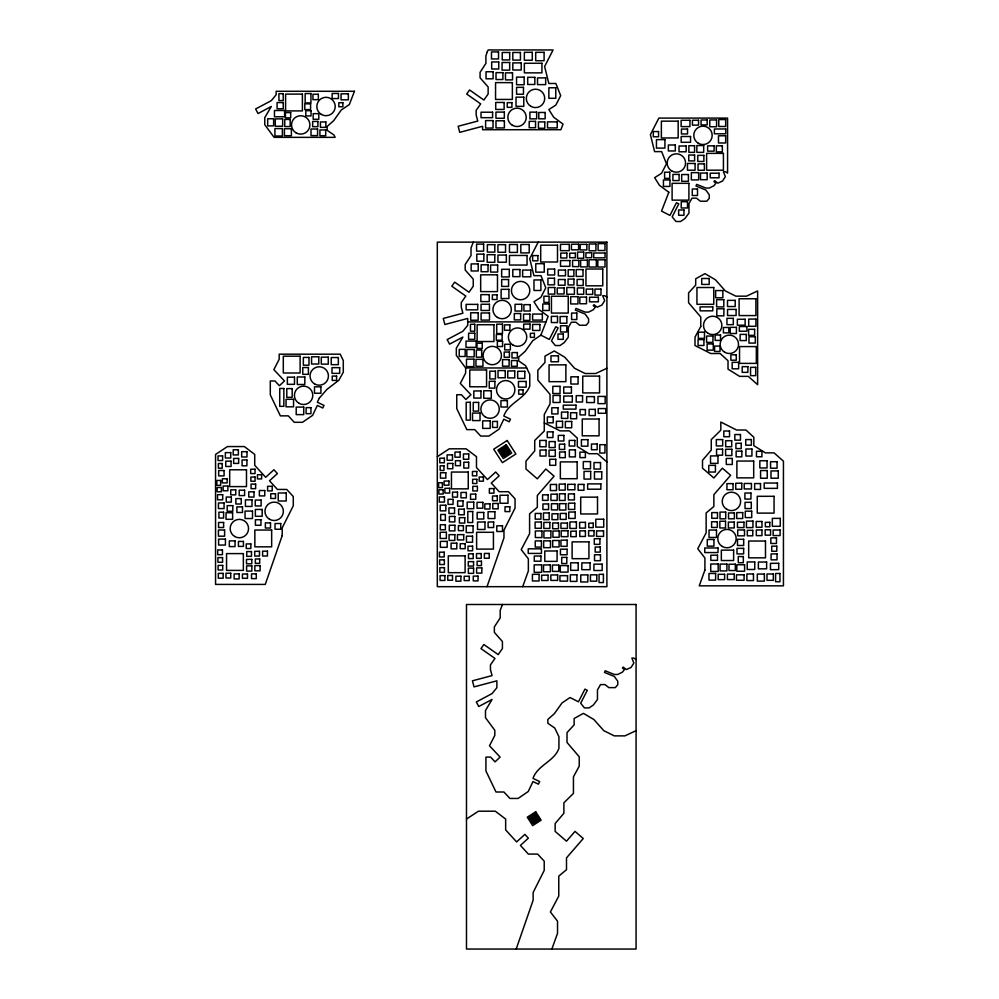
<?xml version="1.0" encoding="UTF-8"?>
<svg xmlns="http://www.w3.org/2000/svg" width="999" height="999" viewBox="0 0 999 999"><rect width="100%" height="100%" fill="white"/><g stroke="black" fill="none" stroke-linecap="round" stroke-linejoin="round"><path stroke-width="1.5" d="M503.996 453.384L505.094 453.833L503.421 452.372L504.745 452.809C502.297 453.908 504.32 450 503.646 451.898L504.732 453.171L507.042 450.986L506.818 450.162L505.269 449.463L503.334 451.386L502.772 450.162L505.656 449.675L507.042 450.986L506.555 452.185L503.996 453.384L502.072 450.699M533.778 818.581L534.702 819.605L535.889 817.382C536.9 821.802 531.805 816.595 533.466 819.842C534.153 820.391 536.113 817.694 536.226 817.244L534.677 816.545L532.742 818.468L532.167 817.232L535.064 816.757L536.451 818.069L535.963 819.267L533.404 820.466L531.48 817.781M508.029 450.886L507.654 450L506.468 450.624L507.879 450.749M504.07 453.022C505.969 452.822 503.284 449.825 503.421 452.372L506.056 452.447L503.783 452.31L503.933 451.223C502.684 453.646 505.244 449.7 506.493 451.348L505.469 451.635M537.425 817.969L535.826 816.77L533.878 817.894L535.064 816.757C536.813 817.906 530.931 820.366 533.329 818.306L532.842 819.442L534.14 819.892L532.804 819.242M535.626 819.392L535.914 818.768L534.502 819.355L533.491 820.966L534.502 820.916L534.028 817.744L537.512 818.056M506.818 450.162L504.707 452.01L505.819 451.348L504.62 450.674L504.295 453.746L504.37 452.385L504.732 453.171M506.081 451.173L506.306 452.235L506.568 450.986M532.479 818.755L535.002 819.667L535.939 818.868L535.476 818.256M505.369 451.461L504.483 450.936L504.907 452.622L505.931 452.222L505.656 449.675L504.57 450.249L507.654 450L506.418 449.7M534.253 820.753L532.929 819.704L533.154 818.443L532.817 819.455L534.14 819.892L532.867 819.679L533.154 818.443C531.93 819.505 534.74 820.516 534.378 819.018L535.889 818.431L535.064 818.606M505.094 453.833L504.045 453.296L504.732 453.908L505.094 452.272L505.956 452.485L503.434 452.36L505.569 450.974L505.294 452.522L504.383 451.498M536.226 817.244L534.915 818.868L535.951 817.856C534.89 817.781 530.706 819.605 535.464 819.517L533.703 819.592L533.329 818.306L533.041 819.305M506.643 450.287C505.956 453.171 506.006 448.838 507.305 450.624L505.194 449.912M509.34 452.572L503.821 456.143L509.04 452.51L507.742 452.06L505.581 448.726C508.279 442.619 492.057 457.617 505.706 447.352L509.34 452.572L505.656 446.865M505.556 451.76L505.594 450.961L504.782 451.423M503.346 451.998L503.971 451.173L503.808 452.11L504.945 452.535M534.24 820.479L533.778 819.455L534.14 820.254M503.521 452.622L503.746 451.361L502.772 450.162L502.622 451.96L502.522 450.561M501.91 450.811L505.581 448.713L504.945 447.839C498.439 449.413 504.72 458.641 507.742 452.06M506.943 450.074L506.243 450.412M507.33 450.974L507.992 451.061M538.748 819.655L533.216 823.226L529.645 817.706L535.177 814.123L536.013 818.044L534.652 815.733L531.243 818.218L534.353 814.922L537.15 819.143L538.748 819.655L535.052 813.948M534.602 816.995L535.976 817.394L535.689 819.03M535.826 816.77L535.976 817.719M536.276 817.07L537.062 817.082L535.651 817.494M537.075 819.467L533.404 821.553L530.656 817.307M505.282 451.81L506.493 450.299L505.681 450.899C503.871 449.637 504.258 453.359 505.794 451.448L505.569 451.61M534.178 818.493C536.226 818.656 532.317 817.219 535.339 819.305L533.853 818.78L535.464 817.731L532.167 817.232L532.03 819.043L531.918 817.644M503.471 452.597L503.746 451.361L504.695 452.722L506.056 452.447L503.084 451.673M534.028 820.841L534.502 820.916M487.025 586.675L503.971 537.849L503.971 530.094L515.047 508.066L515.047 498.788L508.454 491.708L499.175 491.708L491.258 483.054L499.175 475.824L495.704 472.015L487.45 479.557L476.486 467.557L476.486 456.693L466.133 448.826L449.25 448.826L437.312 456.693M516.196 949.05L533.141 900.211L533.141 892.469L544.218 870.429L544.218 861.163L537.624 854.083L528.346 854.083L520.429 845.416L528.346 838.186L524.875 834.39L516.62 841.92L505.656 829.919L505.656 819.068L495.304 811.2L478.421 811.2L466.483 819.068M522.689 586.675L528.359 570.941L528.359 558.816L521.216 549.612L529.595 533.678L529.595 513.786L537.325 507.33L537.325 495.516L554.083 476.148L545.829 469.006L537.325 478.846L525.973 469.006L525.973 461.163L534.715 450.911L534.715 440.447L544.268 431.044L544.268 414.485L550.049 403.808L550.049 394.38L537.849 380.095L537.849 370.254L544.967 362.475L544.967 356.144L554.258 350.986L564.71 357.155L574.6 368.294L585.114 373.514L595.741 373.514L606.893 368.294M551.86 949.05L557.529 933.316L557.529 921.178L550.387 911.975L558.766 896.053L558.766 876.148L566.495 869.692L566.495 857.879L583.254 838.523L575.012 831.38L566.495 841.208L555.144 831.38L555.144 823.538L563.886 813.286L563.886 802.809L573.438 793.418L573.438 776.847L579.22 766.183L579.22 756.755L567.02 742.457L567.02 732.629L574.138 724.849L574.138 718.506L583.428 713.361L593.881 719.517L603.783 730.669L614.285 735.876L624.912 735.876L636.076 730.669M473.289 242.133L471.016 248.014L471.016 255.544L465.184 264.523L465.184 269.992L473.251 279.158L473.251 286.214L469.006 292.232L454.682 282.13L451.81 286.214L465.796 296.079L461.276 302.497L461.276 307.18L462.887 313.224L443.256 318.444L444.867 324.513L467.707 318.444L467.707 325.349L462.887 331.243L447.165 339.598L449.587 344.143L462.887 337.075L456.318 348.201L456.318 355.344L465.646 367.969L465.646 373.039L460.314 383.404L470.941 394.742L465.871 399.488L461.426 394.742L456.755 394.742L456.755 408.616L466.833 429.632L474.75 429.632L480.744 436.076L488.911 436.076L499.063 429.145L503.808 419.205L509.24 421.79L510.477 419.205L503.808 416.021C508.466 402.634 525.037 399.138 529.757 386.001L529.757 374.35L525.561 365.634L518.681 360.939L518.681 357.055L525.224 351.286L532.804 340.622L540.884 335.152L548.151 316.283L538.823 309.428L533.953 301.723L540.884 297.34L545.791 287.824L540.983 275.662L533.928 275.662L529.732 258.654L538.199 242.133M503.971 451.173L503.521 452.297C506.281 451.585 504.545 451.111 505.394 450.362L506.068 450.649M532.754 819.068L533.379 818.256L532.929 819.38L534.353 819.08L533.791 820.042L534.265 818.98M533.054 818.98L533.329 818.306M504.82 451.985L504.333 453.271M534.765 818.543L536.063 818.031M506.218 452.322L506.505 451.685L505.094 452.272L506.281 451.948M502.46 604.495L500.187 610.389L500.187 617.919L494.355 626.897L494.355 632.367L502.422 641.533L502.422 648.588L498.176 654.595L483.853 644.505L480.981 648.588L494.967 658.453L490.447 664.872L490.447 669.542L492.057 675.599L472.427 680.819L474.038 686.887L496.878 680.819L496.878 687.712L492.057 693.606L476.336 701.96L478.758 706.518L492.057 699.45L485.489 710.576L485.489 717.707L494.817 730.331L494.817 735.401L489.485 745.766L500.112 757.105L495.042 761.85L490.596 757.105L485.926 757.105L485.926 770.978L496.003 792.007L503.921 792.007L509.915 798.451L518.081 798.451L528.234 791.52L532.979 781.568L538.411 784.165L539.647 781.568L532.979 778.383C537.637 765.009 554.22 761.513 558.928 748.363L558.928 736.713L554.732 727.996L547.852 723.301L547.852 719.417L554.395 713.648L561.975 702.984L570.054 697.527L578.446 701.822L584.952 689.123L587.287 690.309L580.669 703.221L584.465 707.916L589.135 707.916L593.381 704.982L597.464 699.525L597.464 689.972L600.499 684.59L605.032 684.59L608.803 687.624L615.309 687.624L617.757 684.715L617.757 681.218L614.348 676.448L604.495 672.464L605.182 670.766L614.348 674.475L617.757 674.475L622.439 672.127L624.437 669.567L622.439 668.006L623.164 667.07L626.361 669.567L631.056 667.444L633.865 663.024L631.868 658.079L633.865 658.079L636.076 659.515M504.907 450.649L504.882 451.785M534.315 817.731L534.103 818.98M504.033 452.809L504.895 451.885M536.763 818.006L537.387 818.144M504.62 450.049L505.656 449.675L504.57 450.249M534.028 817.132L535.064 816.757L533.978 817.332M534.94 818.556L534.053 817.869L533.741 818.855L534.79 818.88M504.545 453.034L506.53 451.785M505.482 452.31L505.594 450.961M534.89 819.392L535.227 818.431M503.484 452.347L504.695 452.722M533.404 820.466L535.914 818.768M533.478 820.092L535.364 819.567L533.191 819.205L534.09 819.804M501.023 450.786L504.458 448.576M504.083 453.883L505.069 453.246M529.945 817.769L535.114 814.435L538.449 819.592L533.279 822.926M530.432 817.869L535.002 814.922M534.015 820.391L534.14 820.541M533.491 820.966L534.465 820.329M506.206 451.398L507.042 450.986M535.614 818.481L536.451 818.069M504.483 450.811L505.394 450.362M533.878 817.894L534.802 817.444M505.819 451.311L506.668 450.949L505.819 451.223M535.988 817.394L536.5 817.657M467.707 321.89L545.991 321.89M465.646 367.969L526.685 367.969M504.333 454.545L501.248 450.224M533.216 819.192L534.34 819.617M544.268 422.889L560.039 430.869L569.393 430.869L577.285 438.099L577.285 446.503L588.861 453.708L597.502 453.708L606.893 462.013M540.884 335.152L549.275 339.448L555.781 326.748L558.104 327.947L551.498 340.859L555.294 345.542L559.964 345.542L564.21 342.607L568.294 337.15L568.294 327.61L571.328 322.215L575.861 322.215L579.632 325.249L586.138 325.249L588.586 322.34L588.586 318.856L585.177 314.073L575.324 310.09L576.011 308.404L585.177 312.113L588.586 312.113L593.256 309.765L595.267 307.192L593.256 305.644L593.993 304.707L597.19 307.192L601.885 305.07L604.695 300.662L602.697 295.716L604.695 295.716L606.893 297.14M533.154 818.493L532.167 817.232L532.742 818.468M506.343 448.976L508.553 452.41L503.983 455.357L500.836 450.499M500.536 450.686L503.883 455.856M500.124 450.437L503.821 456.143M534.815 814.622L537.962 819.492L533.391 822.439L530.244 817.569M529.532 817.519L533.216 823.226M502.772 450.162L503.334 451.386M487.225 51.96L485.901 55.844L485.901 63.374L480.069 72.34L480.069 77.81L488.136 86.975L488.136 94.031L483.891 100.05L469.567 89.96L466.695 94.031L480.694 103.908L476.161 110.315L476.161 114.997L477.772 121.054L458.141 126.274L459.752 132.343L482.592 126.274L482.592 129.72L560.876 129.72L563.036 124.113L553.708 117.258L548.838 109.553L555.769 105.157L560.676 95.654L555.869 83.479L548.813 83.479L544.617 66.471L553.084 49.95L488.174 49.95L487.225 51.96M282.205 535.589L265.259 584.415L215.559 584.415L215.559 454.433L227.485 446.565L244.368 446.565L254.72 454.433L254.72 465.297L265.684 477.297L273.938 469.755L277.41 473.551L269.505 480.781L277.41 489.448L286.688 489.448L293.281 496.528L293.281 505.806L282.205 527.834L282.205 535.589M704.907 570.092L699.238 585.839L783.441 585.839L783.441 461.163L774.05 452.872L765.409 452.872L753.833 445.654L753.833 437.25L745.941 430.02L736.588 430.02L720.816 422.04L720.816 430.207L711.263 439.597L711.263 450.062L702.509 460.314L702.509 468.169L713.873 477.997L722.377 468.169L730.631 475.299L713.873 494.667L713.873 506.481L706.143 512.937L706.143 532.829L697.764 548.763L704.907 557.966L704.907 570.092M354.445 91.284L349.338 104.545L341.258 110.002L333.678 120.667L327.148 126.436L327.148 130.32L334.016 135.027L335.14 137.35L274.101 137.35L264.772 124.725L264.772 117.595L271.341 106.468L258.042 113.536L255.619 108.978L271.341 100.624L276.161 94.73L276.161 91.284L354.445 91.284M668.818 192.245L661.55 211.114L669.954 215.409L676.448 202.71L678.783 203.908L672.177 216.82L675.961 221.503L680.644 221.503L684.877 218.569L688.96 213.112L688.96 203.571L691.995 198.177L696.54 198.177L700.311 201.211L706.805 201.211L709.265 198.302L709.265 194.817L705.843 190.035L696.003 186.051L696.69 184.365L705.843 188.074L709.265 188.074L713.935 185.727L715.933 183.154L713.935 181.606L714.672 180.669L717.869 183.154L722.564 181.031L725.374 176.623L723.376 171.678L725.374 171.678L727.572 173.102L727.572 118.094L658.865 118.094L650.411 134.615L654.595 151.623L661.65 151.623L666.47 163.786L661.55 173.302L654.62 177.685L659.502 185.389L668.818 192.245M319.318 398.089L317.345 402.247L324.013 405.419L322.777 408.017L317.345 405.419L312.6 415.372L302.447 422.302L294.28 422.302L288.286 415.859L280.357 415.859L270.292 394.842L270.292 380.969L274.962 380.969L279.408 385.714L284.478 380.969L273.851 369.63L279.183 359.265L279.183 354.183L340.209 354.183L343.294 360.564L343.294 372.227L338.898 380.207L326.948 389.385L319.318 398.089M700.774 326.461L695.004 337.125L695.004 345.529L710.776 353.521L720.129 353.521L728.021 360.751L728.021 369.155L739.597 376.361L748.239 376.361L757.629 384.665L757.629 290.946L746.478 296.166L735.851 296.166L725.336 290.946L715.446 279.795L704.994 273.639L695.704 278.783L695.704 285.127L688.586 292.907L688.586 302.734L700.774 317.033L700.774 326.461M507.167 440.509L493.706 449.225L502.41 462.687L515.884 453.983L507.167 440.509M506.281 444.667L497.864 450.112L503.309 458.529L511.725 453.084L506.281 444.667M505.831 446.753L499.937 450.561L503.746 456.443L509.64 452.634L505.831 446.753M535.689 811.75L527.272 817.194L532.704 825.611L541.121 820.167L535.689 811.75M535.239 813.835L529.345 817.644L533.154 823.526L539.048 819.717L535.239 813.835M506.543 450.774L505.806 451.161L506.543 450.774M498.526 51.911L491.471 51.911L491.471 58.966L498.526 58.966L498.526 51.911M532.28 52.31L524.35 52.31L524.35 60.227L532.28 60.227L532.28 52.31M509.69 52.485L502.235 52.485L502.235 59.928L509.69 59.928L509.69 52.485M520.429 52.485L512.824 52.485L512.824 60.09L520.429 60.09L520.429 52.485M544.093 52.323L535.689 52.323L535.689 60.727L544.093 60.727L544.093 52.323M498.738 61.938L491.683 61.938L491.683 68.993L498.738 68.993L498.738 61.938M509.677 62.5L502.06 62.5L502.06 70.117L509.677 70.117L509.677 62.5M521.228 62.887L512.824 62.887L512.824 70.017L521.228 70.017L521.228 62.887M541.945 63.274L524.35 63.274L524.35 72.865L541.945 72.865L541.945 63.274M493.094 71.741L486.038 71.741L486.038 78.796L493.094 78.796L493.094 71.741M502.909 72.64L496.016 72.64L496.016 79.533L502.909 79.533L502.909 72.64M512.537 72.84L505.482 72.84L505.482 79.895L512.537 79.895L512.537 72.84M524.163 77.135L516.558 77.135L516.558 84.74L524.163 84.74L524.163 77.135M534.827 77.323L527.697 77.323L527.697 84.465L534.827 84.465L534.827 77.323M545.679 77.885L537.512 77.885L537.512 84.615L545.679 84.615L545.679 77.885M512.362 82.63L495.554 82.63L495.554 99.438L512.362 99.438L512.362 82.63M523.464 87.338L516.57 87.338L516.57 94.231L523.464 94.231L523.464 87.338M555.769 87.775L548.863 87.775L548.863 98.302L555.769 98.302L555.769 87.775M338.486 93.469L332.143 93.469L332.143 98.539L338.486 98.539L338.486 93.469M283.204 93.669L278.933 93.669L278.933 100.587L283.204 100.587L283.204 93.669M310.939 93.556L305.157 93.556L305.157 102.922L310.939 102.922L310.939 93.556M348.364 93.819L341.071 93.819L341.071 99.838L348.364 99.838L348.364 93.819M302.397 94.106L285.589 94.106L285.589 110.914L302.397 110.914L302.397 94.106M318.331 94.268L312.937 94.268L312.937 99.663L318.331 99.663L318.331 94.268M523.788 97.153L516.021 97.153L516.021 106.356L523.788 106.356L523.788 97.153M504.12 102.46L495.716 102.46L495.716 109.44L504.12 109.44L504.12 102.46M283.254 102.56L277.073 102.56L277.073 108.754L283.254 108.754L283.254 102.56M511.913 102.66L507.242 102.66L507.242 107.343L511.913 107.343L511.913 102.66M342.869 102.71L338.823 102.71L338.823 106.756L342.869 106.756L342.869 102.71M310.577 103.821L304.795 103.821L304.795 109.603L310.577 109.603L310.577 103.821M284.603 110.502L274.463 110.502L274.463 116.771L284.603 116.771L284.603 110.502M311.039 110.677L305.806 110.677L305.806 115.909L311.039 115.909L311.039 110.677M492.594 112.213L481.019 112.213L481.019 117.682L492.594 117.682L492.594 112.213M504.333 112.1L495.941 112.1L495.941 118.282L504.333 118.282L504.333 112.1M536.663 112.138L529.92 112.138L529.92 118.869L536.663 118.869L536.663 112.138M290.684 112.6L285.452 112.6L285.452 117.832L290.684 117.832L290.684 112.6M545.129 112.475L538.786 112.475L538.786 118.819L545.129 118.819L545.129 112.475M318.793 113.661L313.174 113.661L313.174 119.293L318.793 119.293L318.793 113.661M273.626 118.744L267.682 118.744L267.682 125.874L273.626 125.874L273.626 118.744M282.655 118.881L275.274 118.881L275.274 126.249L282.655 126.249L282.655 118.881M290.16 119.43L284.765 119.43L284.765 126.561L290.16 126.561L290.16 119.43M725.674 119.568L718.781 119.568L718.781 126.473L725.674 126.473L725.674 119.568M716.595 119.942L709.777 119.942L709.777 126.761L716.595 126.761L716.595 119.942M707.18 119.992L701.073 119.992L701.073 124.912L707.18 124.912L707.18 119.992M689.934 120.28L681.131 120.28L681.131 126.623L689.934 126.623L689.934 120.28M698.538 120.23L692.432 120.23L692.432 125.15L698.538 125.15L698.538 120.23M493.044 120.592L485.601 120.592L485.601 128.047L493.044 128.047L493.044 120.592M504.383 120.779L495.979 120.779L495.979 127.922L504.383 127.922L504.383 120.779M678.171 121.154L661.363 121.154L661.363 137.962L678.171 137.962L678.171 121.154M535.539 121.366L529.195 121.366L529.195 127.71L535.539 127.71L535.539 121.366M317.894 121.441L312.662 121.441L312.662 126.673L317.894 126.673L317.894 121.441M325.824 121.953L320.429 121.953L320.429 127.348L325.824 127.348L325.824 121.953M544.78 121.915L538.436 121.915L538.436 128.259L544.78 128.259L544.78 121.915M557.242 121.878L547.502 121.878L547.502 127.909L557.242 127.909L557.242 121.878M282.38 128.559L274.925 128.559L274.925 136.014L282.38 136.014L282.38 128.559M291.396 128.734L284.415 128.734L284.415 135.702L291.396 135.702L291.396 128.734M317.582 129.008L311.001 129.008L311.001 135.589L317.582 135.589L317.582 129.008M687.537 129.046L681.43 129.046L681.43 133.953L687.537 133.953L687.537 129.046M725.724 128.971L714.385 128.971L714.385 133.804L725.724 133.804L725.724 128.971M325.699 129.932L319.917 129.932L319.917 135.714L325.699 135.714L325.699 129.932M658.553 131.556L653.321 131.556L653.321 136.788L658.553 136.788L658.553 131.556M725.686 135.777L718.481 135.777L718.481 142.982L725.686 142.982L725.686 135.777M690.546 136.501L681.181 136.501L681.181 142.295L690.546 142.295L690.546 136.501M664.922 139.635L656.443 139.635L656.443 148.114L664.922 148.114L664.922 139.635M675.324 145.005L668.343 145.005L668.343 150.949L675.324 150.949L675.324 145.005M703.683 145.542L696.865 145.542L696.865 152.36L703.683 152.36L703.683 145.542M694.567 145.704L688.86 145.704L688.86 152.36L694.567 152.36L694.567 145.704M714.11 145.842L707.604 145.842L707.604 151.149L714.11 151.149L714.11 145.842M722.352 145.829L716.32 145.829L716.32 151.86L722.352 151.86L722.352 145.829M686.151 146.016L679.02 146.016L679.02 151.798L686.151 151.798L686.151 146.016M723.426 153.371L706.618 153.371L706.618 170.18L723.426 170.18L723.426 153.371M694.605 155.032L688.736 155.032L688.736 160.901L694.605 160.901L694.605 155.032M703.883 155.369L697.777 155.369L697.777 161.463L703.883 161.463L703.883 155.369M695.079 163.474L687.462 163.474L687.462 170.217L695.079 170.217L695.079 163.474M704.382 163.898L698.039 163.898L698.039 170.242L704.382 170.242L704.382 163.898M669.755 172.203L664.597 172.203L664.597 178.384L669.755 178.384L669.755 172.203M698.651 172.627L691.358 172.627L691.358 179.92L698.651 179.92L698.651 172.627M707.167 173.052L700.511 173.052L700.511 179.708L707.167 179.708L707.167 173.052M719.043 173.189L710.239 173.189L710.239 177.785L719.043 177.785L719.043 173.189M679.095 174.4L672.914 174.4L672.914 180.582L679.095 180.582L679.095 174.4M688.411 174.538L681.68 174.538L681.68 181.281L688.411 181.281L688.411 174.538M669.929 179.945L663.436 179.945L663.436 186.451L669.929 186.451L669.929 179.945M688.91 183.329L672.102 183.329L672.102 200.137L688.91 200.137L688.91 183.329M697.502 188.998L692.27 188.998L692.27 195.504L697.502 195.504L697.502 188.998M687.487 201.711L681.231 201.711L681.231 207.979L687.487 207.979L687.487 201.711M683.953 209.977L678.646 209.977L678.646 215.297L683.953 215.297L683.953 209.977M606.893 242.133L437.312 242.133L437.312 586.675L606.893 586.675L606.893 242.133M604.994 243.606L598.101 243.606L598.101 250.512L604.994 250.512L604.994 243.606M595.928 243.981L589.11 243.981L589.11 250.799L595.928 250.799L595.928 243.981M483.641 244.093L476.585 244.093L476.585 251.149L483.641 251.149L483.641 244.093M578.621 244.193L571.403 244.193L571.403 249.812L578.621 249.812L578.621 244.193M569.255 244.318L560.464 244.318L560.464 250.662L569.255 250.662L569.255 244.318M586.838 244.33L580.182 244.33L580.182 249.95L586.838 249.95L586.838 244.33M517.395 244.48L509.465 244.48L509.465 252.41L517.395 252.41L517.395 244.48M529.208 244.493L520.804 244.493L520.804 252.897L529.208 252.897L529.208 244.493M494.805 244.655L487.35 244.655L487.35 252.11L494.805 252.11L494.805 244.655M505.544 244.655L497.927 244.655L497.927 252.272L505.544 252.272L505.544 244.655M557.504 245.192L540.696 245.192L540.696 262L557.504 262L557.504 245.192M583.703 252.085L577.522 252.085L577.522 258.266L583.703 258.266L583.703 252.085M591.683 252.784L585.901 252.784L585.901 257.705L591.683 257.705L591.683 252.784M566.858 253.084L560.764 253.084L560.764 257.992L566.858 257.992L566.858 253.084M605.044 253.009L593.706 253.009L593.706 257.842L605.044 257.842L605.044 253.009M575.337 253.197L569.705 253.197L569.705 257.717L575.337 257.717L575.337 253.197M483.853 254.121L476.798 254.121L476.798 261.176L483.853 261.176L483.853 254.121M494.792 254.683L487.175 254.683L487.175 262.287L494.792 262.287L494.792 254.683M506.343 255.057L497.939 255.057L497.939 262.2L506.343 262.2L506.343 255.057M527.06 255.457L509.465 255.457L509.465 265.047L527.06 265.047L527.06 255.457M537.887 255.594L532.654 255.594L532.654 260.826L537.887 260.826L537.887 255.594M596.341 259.74L589.048 259.74L589.048 267.033L596.341 267.033L596.341 259.74M605.019 259.815L597.802 259.815L597.802 267.02L605.019 267.02L605.019 259.815M587.375 260.152L580.631 260.152L580.631 266.895L587.375 266.895L587.375 260.152M578.833 260.352L572.577 260.352L572.577 266.608L578.833 266.608L578.833 260.352M569.867 260.539L560.514 260.539L560.514 266.333L569.867 266.333L569.867 260.539M544.255 263.674L535.776 263.674L535.776 272.153L544.255 272.153L544.255 263.674M478.209 263.911L471.153 263.911L471.153 270.966L478.209 270.966L478.209 263.911M488.024 264.81L481.118 264.81L481.118 271.716L488.024 271.716L488.024 264.81M497.652 265.022L490.596 265.022L490.596 272.078L497.652 272.078L497.652 265.022M554.657 269.043L547.677 269.043L547.677 274.987L554.657 274.987L554.657 269.043M602.759 269.006L585.951 269.006L585.951 285.814L602.759 285.814L602.759 269.006M509.278 269.305L501.66 269.305L501.66 276.923L509.278 276.923L509.278 269.305M519.942 269.505L512.812 269.505L512.812 276.648L519.942 276.648L519.942 269.505M583.016 269.58L576.198 269.58L576.198 276.398L583.016 276.398L583.016 269.58M573.888 269.742L568.181 269.742L568.181 276.398L573.888 276.398L573.888 269.742M530.794 270.055L522.627 270.055L522.627 276.798L530.794 276.798L530.794 270.055M565.484 270.055L558.354 270.055L558.354 275.836L565.484 275.836L565.484 270.055M497.477 274.812L480.669 274.812L480.669 291.608L497.477 291.608L497.477 274.812M554.507 278.234L547.927 278.234L547.927 284.802L554.507 284.802L554.507 278.234M709.178 278.484L701.723 278.484L701.723 284.428L709.178 284.428L709.178 278.484M573.926 279.071L568.056 279.071L568.056 284.94L573.926 284.94L573.926 279.071M508.578 279.52L501.673 279.52L501.673 286.413L508.578 286.413L508.578 279.52M565.072 279.52L558.341 279.52L558.341 285.227L565.072 285.227L565.072 279.52M583.204 279.408L577.11 279.408L577.11 285.514L583.204 285.514L583.204 279.408M540.884 279.945L533.978 279.945L533.978 290.484L540.884 290.484L540.884 279.945M554.807 287.525L548.226 287.525L548.226 294.106L554.807 294.106L554.807 287.525M574.4 287.512L566.795 287.512L566.795 294.255L574.4 294.255L574.4 287.512M713.748 287.512L696.94 287.512L696.94 304.308L713.748 304.308L713.748 287.512M564.123 287.949L557.23 287.949L557.23 293.968L564.123 293.968L564.123 287.949M583.703 287.937L577.36 287.937L577.36 294.28L583.703 294.28L583.703 287.937M592.732 289.073L586.226 289.073L586.226 294.38L592.732 294.38L592.732 289.073M600.973 289.073L594.942 289.073L594.942 295.092L600.973 295.092L600.973 289.073M508.903 289.335L501.136 289.335L501.136 298.526L508.903 298.526L508.903 289.335M722.851 290.572L715.634 290.572L715.634 297.789L722.851 297.789L722.851 290.572M489.235 294.643L480.831 294.643L480.831 301.611L489.235 301.611L489.235 294.643M497.027 294.842L492.345 294.842L492.345 299.525L497.027 299.525L497.027 294.842M549.075 296.241L543.918 296.241L543.918 302.422L549.075 302.422L549.075 296.241M568.244 296.266L551.436 296.266L551.436 313.074L568.244 313.074L568.244 296.266M577.971 296.666L570.679 296.666L570.679 303.958L577.971 303.958L577.971 296.666M586.5 297.09L579.832 297.09L579.832 303.746L586.5 303.746L586.5 297.09M598.376 297.227L589.572 297.227L589.572 301.823L598.376 301.823L598.376 297.227M755.906 298.763L739.098 298.763L739.098 315.572L755.906 315.572L755.906 298.763M723.813 299.7L716.608 299.7L716.608 306.918L723.813 306.918L723.813 299.7M735.202 300.362L727.509 300.362L727.509 306.543L735.202 306.543L735.202 300.362M549.263 303.983L542.757 303.983L542.757 310.489L549.263 310.489L549.263 303.983M489.448 304.27L481.043 304.27L481.043 310.464L489.448 310.464L489.448 304.27M521.778 304.308L515.034 304.308L515.034 311.051L521.778 311.051L521.778 304.308M477.709 304.383L466.133 304.383L466.133 309.852L477.709 309.852L477.709 304.383M530.244 304.658L523.901 304.658L523.901 311.001L530.244 311.001L530.244 304.658M712.786 306.88L700.099 306.88L700.099 310.839L712.786 310.839L712.786 306.88M723.875 308.791L716.82 308.791L716.82 315.846L723.875 315.846L723.875 308.791M736.101 309.415L727.547 309.415L727.547 315.522L736.101 315.522L736.101 309.415M478.159 312.774L470.704 312.774L470.704 320.229L478.159 320.229L478.159 312.774M489.498 312.962L481.093 312.962L481.093 320.092L489.498 320.092L489.498 312.962M576.823 313.037L571.59 313.037L571.59 319.543L576.823 319.543L576.823 313.037M520.654 313.549L514.31 313.549L514.31 319.892L520.654 319.892L520.654 313.549M529.895 314.086L523.551 314.086L523.551 320.429L529.895 320.429L529.895 314.086M542.357 314.061L532.604 314.061L532.604 320.092L542.357 320.092L542.357 314.061M557.529 316.358L551.348 316.358L551.348 322.552L557.529 322.552L557.529 316.358M566.858 316.508L560.114 316.508L560.114 323.239L566.858 323.239L566.858 316.508M733.291 318.319L726.947 318.319L726.947 324.663L733.291 324.663L733.291 318.319M755.918 319.081L748.701 319.081L748.701 326.286L755.918 326.286L755.918 319.081M745.129 319.268L737.349 319.268L737.349 325.212L745.129 325.212L745.129 319.268M530.032 324.076L523.688 324.076L523.688 329.146L530.032 329.146L530.032 324.076M474.75 324.275L470.467 324.275L470.467 331.206L474.75 331.206L474.75 324.275M502.485 324.163L496.703 324.163L496.703 333.529L502.485 333.529L502.485 324.163M539.91 324.425L532.617 324.425L532.617 330.457L539.91 330.457L539.91 324.425M493.943 324.725L477.135 324.725L477.135 341.533L493.943 341.533L493.943 324.725M509.865 324.875L504.483 324.875L504.483 330.269L509.865 330.269L509.865 324.875M566.82 325.749L560.551 325.749L560.551 332.018L566.82 332.018L566.82 325.749M746.915 326.536L739.347 326.536L739.347 331.218L746.915 331.218L746.915 326.536M736.425 327.335L730.232 327.335L730.232 333.516L736.425 333.516L736.425 327.335M728.808 327.485L723.413 327.485L723.413 332.879L728.808 332.879L728.808 327.485M754.632 329.308L748.601 329.308L748.601 335.339L754.632 335.339L754.632 329.308M704.482 332.192L698.301 332.192L698.301 338.374L704.482 338.374L704.482 332.192M474.8 333.179L468.606 333.179L468.606 339.36L474.8 339.36L474.8 333.179M534.403 333.316L530.369 333.316L530.369 337.362L534.403 337.362L534.403 333.316M563.286 334.016L557.966 334.016L557.966 339.335L563.286 339.335L563.286 334.016M502.122 334.428L496.328 334.428L496.328 340.222L502.122 340.222L502.122 334.428M746.29 334.39L740.109 334.39L740.109 340.572L746.29 340.572L746.29 334.39M720.516 334.99L715.122 334.99L715.122 340.384L720.516 340.384L720.516 334.99M712.936 336.039L706.593 336.039L706.593 342.382L712.936 342.382L712.936 336.039M755.306 336.738L748.963 336.738L748.963 343.082L755.306 343.082L755.306 336.738M703.933 339.598L698.064 339.598L698.064 345.467L703.933 345.467L703.933 339.598M476.148 341.109L466.009 341.109L466.009 347.377L476.148 347.377L476.148 341.109M502.584 341.283L497.352 341.283L497.352 346.516L502.584 346.516L502.584 341.283M482.23 343.206L476.998 343.206L476.998 348.439L482.23 348.439L482.23 343.206M713.298 343.943L707.117 343.943L707.117 350.125L713.298 350.125L713.298 343.943M510.339 344.268L504.707 344.268L504.707 349.9L510.339 349.9L510.339 344.268M720.004 346.079L714.61 346.079L714.61 351.473L720.004 351.473L720.004 346.079M756.343 346.578L739.535 346.578L739.535 363.386L756.343 363.386L756.343 346.578M465.172 349.35L459.228 349.35L459.228 356.493L465.172 356.493L465.172 349.35M474.188 349.488L466.82 349.488L466.82 356.868L474.188 356.868L474.188 349.488M481.693 350.037L476.311 350.037L476.311 357.167L481.693 357.167L481.693 350.037M509.428 352.048L504.195 352.048L504.195 357.28L509.428 357.28L509.428 352.048M517.37 352.572L511.975 352.572L511.975 357.967L517.37 357.967L517.37 352.572M736.275 354.807L730.893 354.807L730.893 360.202L736.275 360.202L736.275 354.807M558.441 355.831L550.986 355.831L550.986 361.775L558.441 361.775L558.441 355.831M300.112 356.193L283.304 356.193L283.304 373.002L300.112 373.002L300.112 356.193M318.781 356.793L311.563 356.793L311.563 364.011L318.781 364.011L318.781 356.793M328.271 357.155L321.291 357.155L321.291 364.136L328.271 364.136L328.271 357.155M308.978 357.417L303.346 357.417L303.346 365.184L308.978 365.184L308.978 357.417M338.349 357.53L331.218 357.53L331.218 364.66L338.349 364.66L338.349 357.53M473.926 359.165L466.471 359.165L466.471 366.621L473.926 366.621L473.926 359.165M482.942 359.34L475.961 359.34L475.961 366.321L482.942 366.321L482.942 359.34M509.128 359.615L502.547 359.615L502.547 366.196L509.128 366.196L509.128 359.615M517.245 360.539L511.463 360.539L511.463 366.321L517.245 366.321L517.245 360.539M738.648 362.325L732.155 362.325L732.155 368.818L738.648 368.818L738.648 362.325M565.871 364.86L549.063 364.86L549.063 381.668L565.871 381.668L565.871 364.86M747.889 366.658L742.182 366.658L742.182 372.365L747.889 372.365L747.889 366.658M755.694 367.332L750.549 367.332L750.549 375.661L755.694 375.661L755.694 367.332M308.416 367.52L302.797 367.52L302.797 374.338L308.416 374.338L308.416 367.52M339.685 367.657L331.993 367.657L331.993 373.364L339.685 373.364L339.685 367.657M486.575 369.967L469.767 369.967L469.767 386.775L486.575 386.775L486.575 369.967M505.244 370.567L498.026 370.567L498.026 377.784L505.244 377.784L505.244 370.567M514.735 370.929L507.754 370.929L507.754 377.909L514.735 377.909L514.735 370.929M495.442 371.191L489.81 371.191L489.81 378.958L495.442 378.958L495.442 371.191M524.812 371.303L517.682 371.303L517.682 378.434L524.812 378.434L524.812 371.303M336.588 376.061L332.217 376.061L332.217 380.419L336.588 380.419L336.588 376.061M599.55 376.111L582.742 376.111L582.742 392.919L599.55 392.919L599.55 376.111M304.82 376.973L297.29 376.973L297.29 384.503L304.82 384.503L304.82 376.973M578.071 376.81L570.854 376.81L570.854 384.028L578.071 384.028L578.071 376.81M294.493 377.172L287.362 377.172L287.362 384.315L294.493 384.315L294.493 377.172M494.892 381.306L489.26 381.306L489.26 388.124L494.892 388.124L494.892 381.306M526.148 381.431L518.456 381.431L518.456 387.15L526.148 387.15L526.148 381.431M560.027 386.326L552.809 386.326L552.809 393.531L560.027 393.531L560.027 386.326M320.904 386.813L314.485 386.813L314.485 393.244L320.904 393.244L320.904 386.813M571.416 386.975L563.723 386.975L563.723 393.169L571.416 393.169L571.416 386.975M283.853 388.486L279.732 388.486L279.732 406.331L283.853 406.331L283.853 388.486M292.183 388.611L286.788 388.611L286.788 397.34L292.183 397.34L292.183 388.611M523.051 389.835L518.693 389.835L518.693 394.205L523.051 394.205L523.051 389.835M491.283 390.746L483.753 390.746L483.753 398.276L491.283 398.276L491.283 390.746M480.956 390.959L473.826 390.959L473.826 398.089L480.956 398.089L480.956 390.959M560.089 395.417L553.034 395.417L553.034 402.472L560.089 402.472L560.089 395.417M582.554 395.666L576.211 395.666L576.211 402.01L582.554 402.01L582.554 395.666M572.315 396.041L563.748 396.041L563.748 402.135L572.315 402.135L572.315 396.041M605.182 396.428L597.964 396.428L597.964 403.646L605.182 403.646L605.182 396.428M594.393 396.615L586.625 396.615L586.625 402.56L594.393 402.56L594.393 396.615M293.569 399.288L286.039 399.288L286.039 406.818L293.569 406.818L293.569 399.288M507.367 400.599L500.949 400.599L500.949 407.018L507.367 407.018L507.367 400.599M470.317 402.272L466.196 402.272L466.196 420.104L470.317 420.104L470.317 402.272M478.646 402.397L473.251 402.397L473.251 411.113L478.646 411.113L478.646 402.397M575.973 405.157L563.286 405.157L563.286 409.115L575.973 409.115L575.973 405.157M303.733 407.093L296.204 407.093L296.204 414.622L303.733 414.622L303.733 407.093M310.951 407.654L306.106 407.654L306.106 413.673L310.951 413.673L310.951 407.654M557.991 407.754L551.81 407.754L551.81 413.936L557.991 413.936L557.991 407.754M605.794 408.579L598.226 408.579L598.226 413.261L605.794 413.261L605.794 408.579M595.304 409.365L589.123 409.365L589.123 415.559L595.304 415.559L595.304 409.365M585.402 409.515L580.007 409.515L580.007 414.91L585.402 414.91L585.402 409.515M567.832 412.075L561.488 412.075L561.488 418.419L567.832 418.419L567.832 412.075M576.648 412.724L570.629 412.724L570.629 418.743L576.648 418.743L576.648 412.724M480.032 413.062L472.502 413.062L472.502 420.591L480.032 420.591L480.032 413.062M553.196 416.958L547.34 416.958L547.34 422.814L553.196 422.814L553.196 416.958M599.075 419.018L582.267 419.018L582.267 435.826L599.075 435.826L599.075 419.018M490.197 420.866L482.667 420.866L482.667 428.396L490.197 428.396L490.197 420.866M562.562 421.291L556.381 421.291L556.381 427.472L562.562 427.472L562.562 421.291M497.415 421.428L492.569 421.428L492.569 427.447L497.415 427.447L497.415 421.428M571.69 421.466L565.359 421.466L565.359 427.809L571.69 427.809L571.69 421.466M729.52 431.006L723.813 431.006L723.813 436.713L729.52 436.713L729.52 431.006M552.971 431.855L547.265 431.855L547.265 437.562L552.971 437.562L552.971 431.855M740.459 434.528L734.827 434.528L734.827 440.159L740.459 440.159L740.459 434.528M563.911 435.377L558.279 435.377L558.279 441.009L563.911 441.009L563.911 435.377M722.677 439.585L716.333 439.585L716.333 445.929L722.677 445.929L722.677 439.585M751.373 439.56L745.741 439.56L745.741 445.192L751.373 445.192L751.373 439.56M587.924 439.672L581.418 439.672L581.418 446.178L587.924 446.178L587.924 439.672M546.128 440.434L539.785 440.434L539.785 446.778L546.128 446.778L546.128 440.434M574.837 440.409L569.205 440.409L569.205 446.041L574.837 446.041L574.837 440.409M731.693 440.709L725.674 440.709L725.674 446.728L731.693 446.728L731.693 440.709M555.144 441.558L549.125 441.558L549.125 447.577L555.144 447.577L555.144 441.558M741.221 443.294L735.913 443.294L735.913 448.601L741.221 448.601L741.221 443.294M564.672 444.143L559.365 444.143L559.365 449.45L564.672 449.45L564.672 444.143M597.165 444.006L591.458 444.006L591.458 449.725L597.165 449.725L597.165 444.006M604.969 444.68L599.812 444.68L599.812 453.022L604.969 453.022L604.969 444.68M751.922 448.988L745.891 448.988L745.891 456.043L751.922 456.043L751.922 448.988M722.577 449.175L716.558 449.175L716.558 455.207L722.577 455.207L722.577 449.175M731.855 449.263L725.599 449.263L725.599 455.532L731.855 455.532L731.855 449.263M238.361 449.775L233.204 449.775L233.204 454.932L238.361 454.932L238.361 449.775M575.374 449.837L569.355 449.837L569.355 456.893L575.374 456.893L575.374 449.837M546.028 450.025L540.009 450.025L540.009 456.056L546.028 456.056L546.028 450.025M555.307 450.112L549.05 450.112L549.05 456.381L555.307 456.381L555.307 450.112M741.845 451.123L736.138 451.123L736.138 456.83L741.845 456.83L741.845 451.123M761.925 451.286L756.455 451.286L756.455 456.755L761.925 456.755L761.925 451.286M246.99 451.685L241.683 451.685L241.683 456.993L246.99 456.993L246.99 451.685M460.114 452.048L454.957 452.048L454.957 457.192L460.114 457.192L460.114 452.048M565.297 451.973L559.59 451.973L559.59 457.679L565.297 457.679L565.297 451.973M585.377 452.135L579.907 452.135L579.907 457.604L585.377 457.604L585.377 452.135M230.732 452.609L225.349 452.609L225.349 458.004L230.732 458.004L230.732 452.609M468.743 453.946L463.436 453.946L463.436 459.253L468.743 459.253L468.743 453.946M452.497 454.87L447.102 454.87L447.102 460.264L452.497 460.264L452.497 454.87M222.615 455.919L218.019 455.919L218.019 460.527L222.615 460.527L222.615 455.919M717.981 455.919L710.526 455.919L710.526 463.374L717.981 463.374L717.981 455.919M444.38 458.191L439.785 458.191L439.785 462.787L444.38 462.787L444.38 458.191M238.649 458.416L233.654 458.416L233.654 463.411L238.649 463.411L238.649 458.416M732.292 458.441L726.261 458.441L726.261 464.473L732.292 464.473L732.292 458.441M555.744 459.29L549.725 459.29L549.725 465.309L555.744 465.309L555.744 459.29M246.915 459.952L242.07 459.952L242.07 465.821L246.915 465.821L246.915 459.952M460.414 460.676L455.419 460.676L455.419 465.671L460.414 465.671L460.414 460.676M767.057 460.739L759.839 460.739L759.839 467.957L767.057 467.957L767.057 460.739M753.696 461.051L736.887 461.051L736.887 477.859L753.696 477.859L753.696 461.051M231.069 461.163L225.749 461.163L225.749 466.471L231.069 466.471L231.069 461.163M590.509 461.588L583.304 461.588L583.304 468.806L590.509 468.806L590.509 461.588M577.147 461.9L560.339 461.9L560.339 478.708L577.147 478.708L577.147 461.9M777.047 461.713L770.554 461.713L770.554 468.206L777.047 468.206L777.047 461.713M468.668 462.212L463.836 462.212L463.836 468.081L468.668 468.081L468.668 462.212M600.511 462.562L594.005 462.562L594.005 469.055L600.511 469.055L600.511 462.562M222.203 463.536L218.394 463.536L218.394 468.206L222.203 468.206L222.203 463.536M452.822 463.424L447.515 463.424L447.515 468.731L452.822 468.731L452.822 463.424M715.421 465.372L708.766 465.372L708.766 472.04L715.421 472.04L715.421 465.372M443.956 465.796L440.159 465.796L440.159 470.479L443.956 470.479L443.956 465.796M255.032 469.218L250.674 469.218L250.674 473.576L255.032 473.576L255.032 469.218M246.491 469.792L229.683 469.792L229.683 486.6L246.491 486.6L246.491 469.792M224.076 470.492L218.681 470.492L218.681 475.886L224.076 475.886L224.076 470.492M767.232 470.541L760.576 470.541L760.576 478.234L767.232 478.234L767.232 470.541M778.283 470.916L770.991 470.916L770.991 478.209L778.283 478.209L778.283 470.916M476.798 471.478L472.44 471.478L472.44 475.836L476.798 475.836L476.798 471.478M590.684 471.391L584.028 471.391L584.028 479.083L590.684 479.083L590.684 471.391M601.735 471.765L594.442 471.765L594.442 479.058L601.735 479.058L601.735 471.765M468.256 472.052L451.448 472.052L451.448 488.861L468.256 488.861L468.256 472.052M445.829 472.752L440.447 472.752L440.447 478.146L445.829 478.146L445.829 472.752M261.638 474.725L257.442 474.725L257.442 478.921L261.638 478.921L261.638 474.725M255.07 477.047L250.874 477.047L250.874 481.243L255.07 481.243L255.07 477.047M483.404 476.985L479.195 476.985L479.195 481.181L483.404 481.181L483.404 476.985M227.16 478.796L222.327 478.796L222.327 482.917L227.16 482.917L227.16 478.796M476.835 479.308L472.627 479.308L472.627 483.516L476.835 483.516L476.835 479.308M220.654 480.444L216.845 480.444L216.845 485.364L220.654 485.364L220.654 480.444M448.926 481.056L444.093 481.056L444.093 485.189L448.926 485.189L448.926 481.056M442.407 482.704L438.611 482.704L438.611 487.624L442.407 487.624L442.407 482.704M777.422 483.041L764.173 483.041L764.173 488.361L777.422 488.361L777.422 483.041M741.745 483.229L735.726 483.229L735.726 489.26L741.745 489.26L741.745 483.229M751.435 483.479L744.218 483.479L744.218 488.948L751.435 488.948L751.435 483.479M733.041 483.616L726.935 483.616L726.935 489.722L733.041 489.722L733.041 483.616M760.514 483.553L754.645 483.553L754.645 489.423L760.514 489.423L760.514 483.553M600.874 483.891L587.637 483.891L587.637 489.198L600.874 489.198L600.874 483.891M255.644 484.078L251.049 484.078L251.049 488.673L255.644 488.673L255.644 484.078M565.197 484.078L559.178 484.078L559.178 490.109L565.197 490.109L565.197 484.078M574.887 484.328L567.669 484.328L567.669 489.797L574.887 489.797L574.887 484.328M556.493 484.465L550.387 484.465L550.387 490.571L556.493 490.571L556.493 484.465M583.965 484.403L578.109 484.403L578.109 490.272L583.965 490.272L583.965 484.403M227.897 486.026L223.139 486.026L223.139 490.784L227.897 490.784L227.897 486.026M272.203 486.313L267.595 486.313L267.595 490.909L272.203 490.909L272.203 486.313M477.397 486.338L472.802 486.338L472.802 490.946L477.397 490.946L477.397 486.338M221.403 487.487L217.12 487.487L217.12 491.77L221.403 491.77L221.403 487.487M449.65 488.299L444.892 488.299L444.892 493.056L449.65 493.056L449.65 488.299M493.956 488.573L489.36 488.573L489.36 493.169L493.956 493.169L493.956 488.573M443.169 489.747L438.886 489.747L438.886 494.03L443.169 494.03L443.169 489.747M235.739 489.86L230.744 489.86L230.744 494.855L235.739 494.855L235.739 489.86M244.593 490.184L239.198 490.184L239.198 495.579L244.593 495.579L244.593 490.184M264.76 490.521L259.365 490.521L259.365 495.904L264.76 495.904L264.76 490.521M253.983 491.82L248.751 491.82L248.751 497.052L253.983 497.052L253.983 491.82M457.505 492.12L452.51 492.12L452.51 497.115L457.505 497.115L457.505 492.12M466.346 492.445L460.964 492.445L460.964 497.839L466.346 497.839L466.346 492.445M286.226 492.994L278.221 492.994L278.221 500.998L286.226 500.998L286.226 492.994M750.948 493.044L744.917 493.044L744.917 499.075L750.948 499.075L750.948 493.044M275.512 493.731L270.754 493.731L270.754 498.476L275.512 498.476L275.512 493.731M565.134 493.806L559.428 493.806L559.428 500.462L565.134 500.462L565.134 493.806M574.4 493.893L568.381 493.893L568.381 499.925L574.4 499.925L574.4 493.893M475.749 494.093L470.517 494.093L470.517 499.325L475.749 499.325L475.749 494.093M557.18 494.168L550.924 494.168L550.924 500.424L557.18 500.424L557.18 494.168M222.69 494.667L217.532 494.667L217.532 499.825L222.69 499.825L222.69 494.667M548.114 494.817L542.569 494.817L542.569 500.362L548.114 500.362L548.114 494.817M507.992 495.254L499.987 495.254L499.987 503.259L507.992 503.259L507.992 495.254M497.265 495.991L492.519 495.991L492.519 500.749L497.265 500.749L497.265 495.991M774.063 496.303L757.254 496.303L757.254 513.111L774.063 513.111L774.063 496.303M231.331 497.052L226.249 497.052L226.249 502.122L231.331 502.122L231.331 497.052M444.443 496.928L439.298 496.928L439.298 502.085L444.443 502.085L444.443 496.928M597.514 497.152L580.706 497.152L580.706 513.961L597.514 513.961L597.514 497.152M241.258 498.613L235.864 498.613L235.864 504.008L241.258 504.008L241.258 498.613M453.084 499.313L448.014 499.313L448.014 504.383L453.084 504.383L453.084 499.313M252.01 499.85L245.429 499.85L245.429 506.431L252.01 506.431L252.01 499.85M261.126 500.087L255.257 500.087L255.257 505.956L261.126 505.956L261.126 500.087M463.012 500.886L457.617 500.886L457.617 506.268L463.012 506.268L463.012 500.886M473.763 502.11L467.182 502.11L467.182 508.691L473.763 508.691L473.763 502.11M482.879 502.347L477.023 502.347L477.023 508.216L482.879 508.216L482.879 502.347M751.298 502.322L745.029 502.322L745.029 508.591L751.298 508.591L751.298 502.322M224.063 502.959L218.431 502.959L218.431 508.578L224.063 508.578L224.063 502.959M574.75 503.171L568.481 503.171L568.481 509.44L574.75 509.44L574.75 503.171M498.164 503.471L492.782 503.471L492.782 508.866L498.164 508.866L498.164 503.471M557.642 503.733L551.448 503.733L551.448 509.915L557.642 509.915L557.642 503.733M565.871 503.683L559.527 503.683L559.527 510.027L565.871 510.027L565.871 503.683M489.96 503.858L484.802 503.858L484.802 509.003L489.96 509.003L489.96 503.858M548.563 503.946L542.932 503.946L542.932 509.565L548.563 509.565L548.563 503.946M445.829 505.219L440.197 505.219L440.197 510.851L445.829 510.851L445.829 505.219M232.804 505.631L227.173 505.631L227.173 511.263L232.804 511.263L232.804 505.631M509.852 506.755L505.019 506.755L505.019 511.588L509.852 511.588L509.852 506.755M242.507 506.868L236.888 506.868L236.888 512.487L242.507 512.487L242.507 506.868M454.57 507.892L448.938 507.892L448.938 513.523L454.57 513.523L454.57 507.892M464.273 509.128L458.641 509.128L458.641 514.76L464.273 514.76L464.273 509.128M262.188 509.465L255.369 509.465L255.369 516.283L262.188 516.283L262.188 509.465M252.497 511.076L245.042 511.076L245.042 518.531L252.497 518.531L252.497 511.076M751.698 511.176L745.279 511.176L745.279 517.594L751.698 517.594L751.698 511.176M472.714 511.513L467.807 511.513L467.807 522.527L472.714 522.527L472.714 511.513M494.892 511.725L488.074 511.725L488.074 518.543L494.892 518.543L494.892 511.725M575.162 512.025L568.743 512.025L568.743 518.444L575.162 518.444L575.162 512.025M223.589 512.2L218.906 512.2L218.906 518.069L223.589 518.069L223.589 512.2M725.711 512.087L720.004 512.087L720.004 518.831L725.711 518.831L725.711 512.087M483.753 512.437L477.172 512.437L477.172 519.018L483.753 519.018L483.753 512.437M717.482 512.599L711.775 512.599L711.775 518.306L717.482 518.306L717.482 512.599M742.707 512.587L736.763 512.587L736.763 518.531L742.707 518.531L742.707 512.587M232.617 512.724L226.036 512.724L226.036 519.305L232.617 519.305L232.617 512.724M549.163 512.937L543.456 512.937L543.456 519.68L549.163 519.68L549.163 512.937M734.402 512.937L728.533 512.937L728.533 518.806L734.402 518.806L734.402 512.937M540.934 513.449L535.227 513.449L535.227 519.155L540.934 519.155L540.934 513.449M566.171 513.436L560.227 513.436L560.227 519.38L566.171 519.38L566.171 513.436M557.854 513.786L551.997 513.786L551.997 519.655L557.854 519.655L557.854 513.786M445.354 514.473L440.671 514.473L440.671 520.329L445.354 520.329L445.354 514.473M454.87 516.433L449.4 516.433L449.4 521.903L454.87 521.903L454.87 516.433M464.772 517.657L459.39 517.657L459.39 523.051L464.772 523.051L464.772 517.657M780.256 518.369L772.327 518.369L772.327 526.286L780.256 526.286L780.256 518.369M603.721 519.205L595.791 519.205L595.791 527.135L603.721 527.135L603.721 519.205M260.964 519.717L255.407 519.717L255.407 525.274L260.964 525.274L260.964 519.717M752.946 521.091L746.44 521.091L746.44 527.597L752.946 527.597L752.946 521.091M725.549 521.241L719.842 521.241L719.842 527.971L725.549 527.971L725.549 521.241M761.975 521.478L756.193 521.478L756.193 527.272L761.975 527.272L761.975 521.478M717.319 521.74L711.613 521.74L711.613 527.447L717.319 527.447L717.319 521.74M484.977 522.027L477.522 522.027L477.522 529.482L484.977 529.482L484.977 522.027M493.656 521.99L488.111 521.99L488.111 527.534L493.656 527.534L493.656 521.99M541.396 522.027L535.127 522.027L535.127 528.284L541.396 528.284L541.396 522.027M576.398 521.94L569.905 521.94L569.905 528.446L576.398 528.446L576.398 521.94M734.24 522.077L728.383 522.077L728.383 527.947L734.24 527.947L734.24 522.077M743.968 522.215L737.462 522.215L737.462 527.597L743.968 527.597L743.968 522.215M223.626 522.465L218.556 522.465L218.556 527.534L223.626 527.534L223.626 522.465M549.85 522.415L543.831 522.415L543.831 528.446L549.85 528.446L549.85 522.415M585.439 522.327L579.645 522.327L579.645 528.121L585.439 528.121L585.439 522.327M769.792 522.327L765.346 522.327L765.346 526.76L769.792 526.76L769.792 522.327M270.517 522.864L265.359 522.864L265.359 528.021L270.517 528.021L270.517 522.864M558.466 522.964L552.672 522.964L552.672 528.746L558.466 528.746L558.466 522.964M567.42 523.064L560.926 523.064L560.926 528.446L567.42 528.446L567.42 523.064M593.244 523.176L588.798 523.176L588.798 527.609L593.244 527.609L593.244 523.176M280.731 523.513L275.025 523.513L275.025 529.233L280.731 529.233L280.731 523.513M445.392 524.725L440.309 524.725L440.309 529.795L445.392 529.795L445.392 524.725M454.92 525.262L449.288 525.262L449.288 530.894L454.92 530.894L454.92 525.262M463.399 525.649L458.404 525.649L458.404 530.644L463.399 530.644L463.399 525.649M473.051 525.774L466.233 525.774L466.233 532.592L473.051 532.592L473.051 525.774M502.497 525.786L496.79 525.786L496.79 531.493L502.497 531.493L502.497 525.786M744.517 529.957L737.699 529.957L737.699 535.826L744.517 535.826L744.517 529.957M770.554 529.77L765.172 529.77L765.172 535.164L770.554 535.164L770.554 529.77M224.613 530.007L218.431 530.007L218.431 536.188L224.613 536.188L224.613 530.007M271.666 530.032L254.857 530.032L254.857 546.84L271.666 546.84L271.666 530.032M716.495 530.032L709.04 530.032L709.04 537.474L716.495 537.474L716.495 530.032M761.95 529.982L756.318 529.982L756.318 535.614L761.95 535.614L761.95 529.982M780.107 530.019L773.126 530.019L773.126 535.564L780.107 535.564L780.107 530.019M752.784 530.344L747.314 530.344L747.314 535.814L752.784 535.814L752.784 530.344M594.018 530.619L588.623 530.619L588.623 536.013L594.018 536.013L594.018 530.619M541.933 530.968L535.352 530.968L535.352 537.549L541.933 537.549L541.933 530.968M550.874 530.919L543.906 530.919L543.906 537.899L550.874 537.899L550.874 530.919M567.981 530.806L561.163 530.806L561.163 536.663L567.981 536.663L567.981 530.806M585.402 530.831L579.77 530.831L579.77 536.463L585.402 536.463L585.402 530.831M603.558 530.869L596.578 530.869L596.578 536.413L603.558 536.413L603.558 530.869M559.165 531.006L552.909 531.006L552.909 537.275L559.165 537.275L559.165 531.006M576.236 531.193L570.766 531.193L570.766 536.663L576.236 536.663L576.236 531.193M446.366 532.267L440.184 532.267L440.184 538.461L446.366 538.461L446.366 532.267M493.431 532.292L476.623 532.292L476.623 549.1L493.431 549.1L493.431 532.292M454.845 534.652L449.063 534.652L449.063 540.447L454.845 540.447L454.845 534.652M463.711 534.627L457.455 534.627L457.455 539.947L463.711 539.947L463.711 534.627M472.552 536.163L466.446 536.163L466.446 542.27L472.552 542.27L472.552 536.163M776.473 537.874L770.841 537.874L770.841 543.493L776.473 543.493L776.473 537.874M599.924 538.723L594.293 538.723L594.293 544.343L599.924 544.343L599.924 538.723M225.437 539.11L218.619 539.11L218.619 545.054L225.437 545.054L225.437 539.11M743.681 539.298L737.499 539.298L737.499 545.479L743.681 545.479L743.681 539.298M713.935 539.472L707.28 539.472L707.28 546.141L713.935 546.141L713.935 539.472M567.132 540.147L560.951 540.147L560.951 546.328L567.132 546.328L567.132 540.147M559.103 540.496L552.684 540.496L552.684 546.928L559.103 546.928L559.103 540.496M235.027 540.896L229.32 540.896L229.32 546.603L235.027 546.603L235.027 540.896M541.433 540.921L535.252 540.921L535.252 547.102L541.433 547.102L541.433 540.921M550.486 540.859L543.668 540.859L543.668 547.677L550.486 547.677L550.486 540.859M765.484 541.033L748.676 541.033L748.676 557.829L765.484 557.829L765.484 541.033M447.19 541.371L440.372 541.371L440.372 547.315L447.19 547.315L447.19 541.371M243.431 541.421L238.436 541.421L238.436 546.416L243.431 546.416L243.431 541.421M588.935 541.87L572.127 541.87L572.127 558.678L588.935 558.678L588.935 541.87M456.793 543.156L451.086 543.156L451.086 548.863L456.793 548.863L456.793 543.156M465.184 543.681L460.202 543.681L460.202 548.676L465.184 548.676L465.184 543.681M250.849 543.918L246.241 543.918L246.241 548.513L250.849 548.513L250.849 543.918M472.602 546.178L468.007 546.178L468.007 550.774L472.602 550.774L472.602 546.178M776.785 546.166L771.715 546.166L771.715 551.248L776.785 551.248L776.785 546.166M600.237 547.015L595.167 547.015L595.167 552.097L600.237 552.097L600.237 547.015M718.006 547.976L704.77 547.976L704.77 552.572L718.006 552.572L718.006 547.976M743.643 548.364L736.975 548.364L736.975 553.921L743.643 553.921L743.643 548.364M541.458 548.826L528.221 548.826L528.221 553.421L541.458 553.421L541.458 548.826M567.095 549.213L560.439 549.213L560.439 554.77L567.095 554.77L567.095 549.213M222.452 549.925L217.695 549.925L217.695 554.682L222.452 554.682L222.452 549.925M733.628 550.137L721.34 550.137L721.34 560.526L733.628 560.526L733.628 550.137M267.432 551.173L262.6 551.173L262.6 556.006L267.432 556.006L267.432 551.173M557.08 550.986L544.792 550.986L544.792 561.376L557.08 561.376L557.08 550.986M259.478 551.311L254.72 551.311L254.72 556.068L259.478 556.068L259.478 551.311M251.486 551.573L246.728 551.573L246.728 556.331L251.486 556.331L251.486 551.573M444.205 552.185L439.448 552.185L439.448 556.942L444.205 556.942L444.205 552.185M489.198 553.434L484.365 553.434L484.365 558.266L489.198 558.266L489.198 553.434M243.356 553.596L226.548 553.596L226.548 570.404L243.356 570.404L243.356 553.596M481.243 553.571L476.486 553.571L476.486 558.329L481.243 558.329L481.243 553.571M473.239 553.833L468.481 553.833L468.481 558.591L473.239 558.591L473.239 553.833M777.022 553.896L771.078 553.896L771.078 559.84L777.022 559.84L777.022 553.896M600.474 554.745L594.53 554.745L594.53 560.689L600.474 560.689L600.474 554.745M717.482 555.207L710.826 555.207L710.826 560.364L717.482 560.364L717.482 555.207M465.109 555.856L448.301 555.856L448.301 572.664L465.109 572.664L465.109 555.856M540.946 556.056L534.278 556.056L534.278 561.201L540.946 561.201L540.946 556.056M743.331 556.543L738.261 556.543L738.261 562.724L743.331 562.724L743.331 556.543M566.795 557.392L561.713 557.392L561.713 563.573L566.795 563.573L566.795 557.392M222.577 557.604L217.907 557.604L217.907 562.275L222.577 562.275L222.577 557.604M259.69 558.978L255.332 558.978L255.332 563.336L259.69 563.336L259.69 558.978M251.81 559.378L246.491 559.378L246.491 563.811L251.81 563.811L251.81 559.378M444.343 559.865L439.66 559.865L439.66 564.535L444.343 564.535L444.343 559.865M481.456 561.238L477.097 561.238L477.097 565.596L481.456 565.596L481.456 561.238M473.563 561.638L468.256 561.638L468.256 566.083L473.563 566.083L473.563 561.638M754.745 561.95L747.215 561.95L747.215 569.48L754.745 569.48L754.745 561.95M766.62 562.025L758.378 562.025L758.378 568.843L766.62 568.843L766.62 562.025M578.196 562.799L570.666 562.799L570.666 570.329L578.196 570.329L578.196 562.799M590.072 562.874L581.83 562.874L581.83 569.692L590.072 569.692L590.072 562.874M778.708 563.311L770.454 563.311L770.454 569.655L778.708 569.655L778.708 563.311M718.181 564.01L710.726 564.01L710.726 571.465L718.181 571.465L718.181 564.01M602.16 564.16L593.918 564.16L593.918 570.504L602.16 570.504L602.16 564.16M726.897 564.098L720.079 564.098L720.079 570.916L726.897 570.916L726.897 564.098M735.326 564.198L728.983 564.198L728.983 570.541L735.326 570.541L735.326 564.198M541.633 564.86L534.178 564.86L534.178 572.315L541.633 572.315L541.633 564.86M744.605 564.747L736.825 564.747L736.825 571.253L744.605 571.253L744.605 564.747M550.349 564.947L543.531 564.947L543.531 571.765L550.349 571.765L550.349 564.947M558.778 565.047L552.435 565.047L552.435 571.391L558.778 571.391L558.778 565.047M222.715 565.409L218.107 565.409L218.107 570.004L222.715 570.004L222.715 565.409M260.09 565.596L254.857 565.596L254.857 570.829L260.09 570.829L260.09 565.596M568.056 565.596L560.289 565.596L560.289 572.102L568.056 572.102L568.056 565.596M251.835 565.871L246.603 565.871L246.603 571.103L251.835 571.103L251.835 565.871M444.468 567.669L439.872 567.669L439.872 572.277L444.468 572.277L444.468 567.669M481.843 567.869L476.61 567.869L476.61 573.101L481.843 573.101L481.843 567.869M473.588 568.131L468.356 568.131L468.356 573.364L473.588 573.364L473.588 568.131M230.744 573.226L225.986 573.226L225.986 577.984L230.744 577.984L230.744 573.226M223.164 573.364L218.319 573.364L218.319 578.196L223.164 578.196L223.164 573.364M715.621 573.463L708.965 573.463L708.965 580.119L715.621 580.119L715.621 573.463M779.957 573.476L775.586 573.476L775.586 581.73L779.957 581.73L779.957 573.476M256.281 573.863L251.523 573.863L251.523 578.621L256.281 578.621L256.281 573.863M239.136 573.926L234.141 573.926L234.141 578.921L239.136 578.921L239.136 573.926M247.49 574.025L242.42 574.025L242.42 578.296L247.49 578.296L247.49 574.025M753.471 573.975L746.89 573.975L746.89 580.556L753.471 580.556L753.471 573.975M764.372 574.063L757.317 574.063L757.317 581.118L764.372 581.118L764.372 574.063M773.326 573.988L766.982 573.988L766.982 580.332L773.326 580.332L773.326 573.988M734.215 574.1L727.397 574.1L727.397 579.57L734.215 579.57L734.215 574.1M539.073 574.313L532.417 574.313L532.417 580.968L539.073 580.968L539.073 574.313M603.408 574.325L599.05 574.325L599.05 582.567L603.408 582.567L603.408 574.325M724.6 574.313L718.181 574.313L718.181 579.632L724.6 579.632L724.6 574.313M576.923 574.825L570.342 574.825L570.342 581.406L576.923 581.406L576.923 574.825M587.824 574.912L580.769 574.912L580.769 581.967L587.824 581.967L587.824 574.912M596.778 574.837L590.446 574.837L590.446 581.181L596.778 581.181L596.778 574.837M744.08 574.812L736.475 574.812L736.475 580.282L744.08 580.282L744.08 574.812M557.667 574.949L550.849 574.949L550.849 580.419L557.667 580.419L557.667 574.949M548.064 575.162L541.633 575.162L541.633 580.481L548.064 580.481L548.064 575.162M452.51 575.486L447.752 575.486L447.752 580.244L452.51 580.244L452.51 575.486M444.917 575.624L440.084 575.624L440.084 580.456L444.917 580.456L444.917 575.624M567.532 575.649L559.927 575.649L559.927 581.131L567.532 581.131L567.532 575.649M478.034 576.123L473.276 576.123L473.276 580.881L478.034 580.881L478.034 576.123M460.901 576.186L455.906 576.186L455.906 581.181L460.901 581.181L460.901 576.186M469.243 576.286L464.173 576.286L464.173 580.569L469.243 580.569L469.243 576.286M636.076 604.495L466.483 604.495L466.483 949.05L636.076 949.05L636.076 604.495M485.389 417.02A9.191 9.191 0 0 0 499.263 409.203A9.191 9.191 0 0 0 485.551 401.099A9.191 9.191 0 0 0 485.389 417.02M501.011 397.677A9.191 9.191 0 0 0 514.897 389.86A9.191 9.191 0 0 0 501.186 381.743A9.191 9.191 0 0 0 501.011 397.677M497.452 317.445A9.191 9.191 0 0 0 511.338 309.628A9.191 9.191 0 0 0 497.627 301.511A9.191 9.191 0 0 0 497.452 317.445M515.934 298.489A9.191 9.191 0 0 0 529.807 290.672A9.191 9.191 0 0 0 516.096 282.567A9.191 9.191 0 0 0 515.934 298.489M487.574 363.449A9.191 9.191 0 0 0 501.461 355.632A9.191 9.191 0 0 0 487.749 347.527A9.191 9.191 0 0 0 487.574 363.449M512.887 345.03A9.191 9.191 0 0 0 526.773 337.212A9.191 9.191 0 0 0 513.061 329.108A9.191 9.191 0 0 0 512.887 345.03M530.819 106.306A9.191 9.191 0 0 0 544.705 98.489A9.191 9.191 0 0 0 530.993 90.385A9.191 9.191 0 0 0 530.819 106.306M512.35 125.262A9.191 9.191 0 0 0 526.223 117.445A9.191 9.191 0 0 0 512.512 109.341A9.191 9.191 0 0 0 512.35 125.262M296.041 132.842A9.191 9.191 0 0 0 309.915 125.025A9.191 9.191 0 0 0 296.204 116.92A9.191 9.191 0 0 0 296.041 132.842M321.353 114.423A9.191 9.191 0 0 0 335.227 106.606A9.191 9.191 0 0 0 321.516 98.489A9.191 9.191 0 0 0 321.353 114.423M314.548 383.903A9.191 9.191 0 0 0 328.434 376.086A9.191 9.191 0 0 0 314.722 367.969A9.191 9.191 0 0 0 314.548 383.903M298.926 403.246A9.191 9.191 0 0 0 312.799 395.429A9.191 9.191 0 0 0 299.088 387.325A9.191 9.191 0 0 0 298.926 403.246M698.301 143.269A9.191 9.191 0 0 0 712.187 135.452A9.191 9.191 0 0 0 698.476 127.335A9.191 9.191 0 0 0 698.301 143.269M671.69 170.929A9.191 9.191 0 0 0 685.564 163.099A9.191 9.191 0 0 0 671.852 154.995A9.191 9.191 0 0 0 671.69 170.929M708.004 333.316A9.191 9.191 0 0 0 721.877 325.499A9.191 9.191 0 0 0 708.166 317.395A9.191 9.191 0 0 0 708.004 333.316M724.65 352.235A9.191 9.191 0 0 0 738.523 344.418A9.191 9.191 0 0 0 724.812 336.313A9.191 9.191 0 0 0 724.65 352.235M726.748 509.315A9.191 9.191 0 0 0 740.634 501.498A9.191 9.191 0 0 0 726.922 493.381A9.191 9.191 0 0 0 726.748 509.315M722.302 546.503A9.191 9.191 0 0 0 736.176 538.686A9.191 9.191 0 0 0 722.464 530.569A9.191 9.191 0 0 0 722.302 546.503M234.665 536.475A9.191 9.191 0 0 0 248.551 528.658A9.191 9.191 0 0 0 234.84 520.554A9.191 9.191 0 0 0 234.665 536.475M269.468 519.23A9.191 9.191 0 0 0 283.354 511.413A9.191 9.191 0 0 0 269.643 503.296A9.191 9.191 0 0 0 269.468 519.23"/></g></svg>
